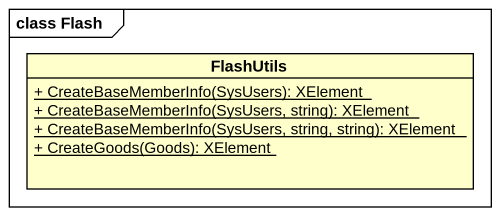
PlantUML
@startuml
mainframe class Flash
hide circle
hide empty members
skinparam classAttributeIconSize 0
class FlashUtils {
  {static} + CreateBaseMemberInfo(SysUsers): XElement
  {static} + CreateBaseMemberInfo(SysUsers, string): XElement
  {static} + CreateBaseMemberInfo(SysUsers, string, string): XElement
  {static} + CreateGoods(Goods): XElement
}
@enduml
